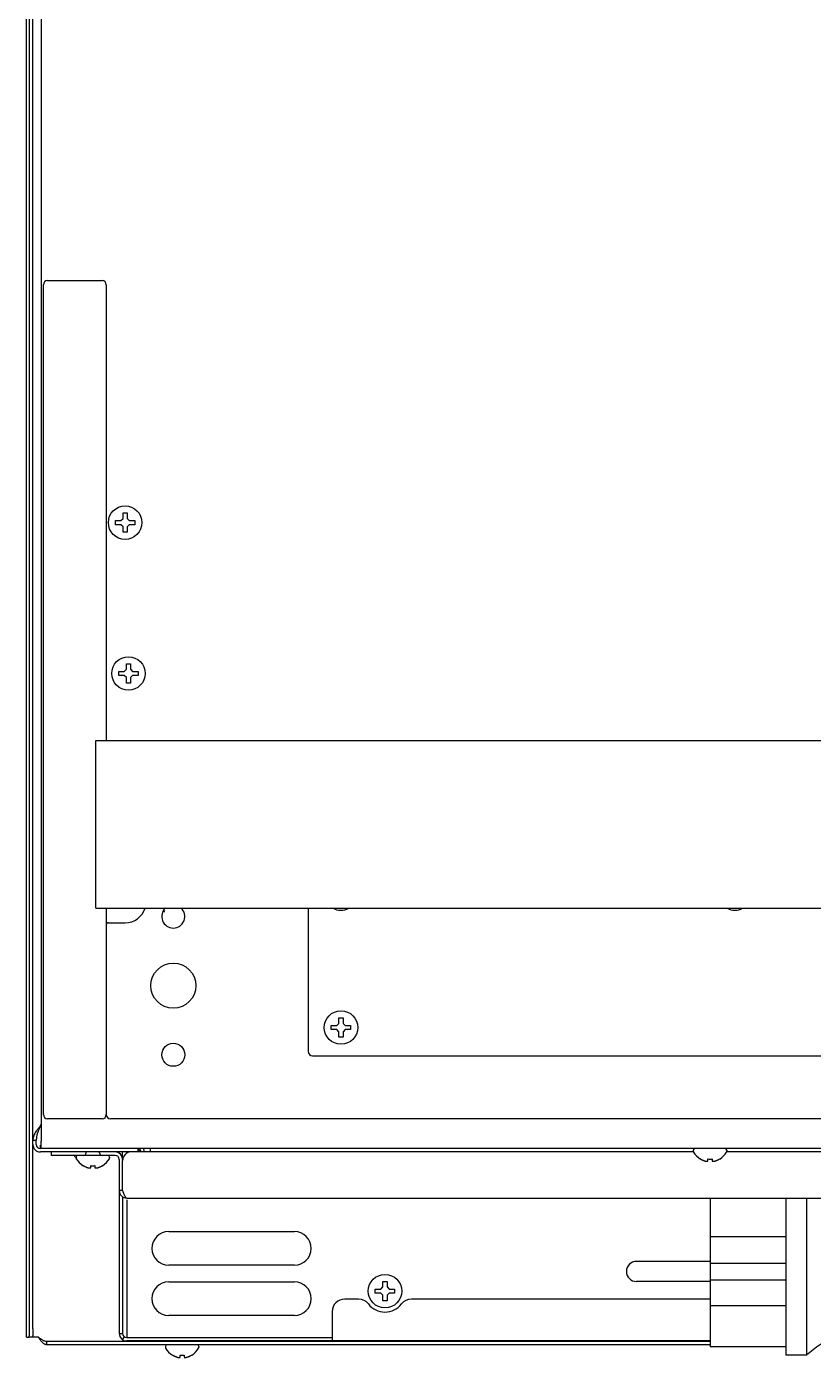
# Model space of a CAD drawing. Header units: millimetres. Extents: x -3169 to 1166, y -4146 to -91.
# Drawn here: x -755.4 to -567.7, y -980 to -662.4 of the extents above; entities that cross this region are included whole.
import ezdxf

# ---------------------------------------------------------------- set-up
doc = ezdxf.new("R2010")
doc.units = ezdxf.units.MM
doc.header["$LTSCALE"] = 23.1
doc.layers.get('0').update_dxf_attribs({"linetype": 'CONTINUOUS'})

msp = doc.modelspace()

# ---------------------------------------------------------------- linework, layer by layer
for p, q in [((-755.42, -975.16), (-755.42, -204.96)), ((-754.73, -973.16), (-754.73, -206.96)), ((-753.93, -973.16), (-753.93, -206.96)), ((-753.92, -929.16), (-753.92, -206.76)), ((-751.92, -207.56), (-751.92, -928.36)), ((-751.42, -922.01), (-751.42, -724.01)), ((-750.42, -723.01), (-737.42, -723.01)), ((-736.42, -724.01), (-736.42, -832.76)), ((-734.22, -781.26), (-734.22, -780.26)), ((-734.22, -780.26), (-732.92, -780.26)), ((-732.92, -780.26), (-732.42, -779.76)), ((-732.42, -779.76), (-732.42, -778.46)), ((-732.42, -778.46), (-731.42, -778.46)), ((-731.42, -778.46), (-731.42, -779.76)), ((-731.42, -779.76), (-730.92, -780.26)), ((-730.92, -780.26), (-729.62, -780.26)), ((-729.62, -780.26), (-729.62, -781.26)), ((-732.92, -781.26), (-734.22, -781.26)), ((-732.42, -781.76), (-732.92, -781.26)), ((-732.42, -783.06), (-732.42, -781.76)), ((-731.42, -783.06), (-732.42, -783.06)), ((-730.92, -781.26), (-731.42, -781.76)), ((-731.42, -781.76), (-731.42, -783.06)), ((-729.62, -781.26), (-730.92, -781.26)), ((-732.12, -816.26), (-731.62, -815.76)), ((-731.62, -814.46), (-730.62, -814.46)), ((-731.62, -815.76), (-731.62, -814.46)), ((-730.62, -814.46), (-730.62, -815.76)), ((-730.62, -815.76), (-730.12, -816.26)), ((-733.42, -816.26), (-732.12, -816.26)), ((-733.42, -817.26), (-733.42, -816.26)), ((-732.12, -817.26), (-733.42, -817.26)), ((-731.62, -817.76), (-732.12, -817.26)), ((-731.62, -819.06), (-731.62, -817.76)), ((-730.62, -819.06), (-731.62, -819.06)), ((-730.12, -817.26), (-730.62, -817.76)), ((-730.62, -817.76), (-730.62, -819.06)), ((-730.12, -816.26), (-728.82, -816.26)), ((-728.82, -817.26), (-730.12, -817.26)), ((-728.82, -816.26), (-728.82, -817.26)), ((-738.92, -832.76), (-233.92, -832.76)), ((-738.92, -872.76), (-738.92, -832.76)), ((-738.92, -872.76), (-233.92, -872.76)), ((-736.42, -872.76), (-736.42, -922.01)), ((-722.7, -873.74), (-722.45, -873.31)), ((-688.22, -872.76), (-688.22, -907.01)), ((-735.92, -876.26), (-731.92, -876.26)), ((-682.72, -900.76), (-681.42, -900.76)), ((-682.72, -901.76), (-682.72, -900.76)), ((-681.42, -901.76), (-682.72, -901.76)), ((-681.42, -900.76), (-680.92, -900.26)), ((-680.92, -902.26), (-681.42, -901.76)), ((-680.92, -898.96), (-679.92, -898.96)), ((-680.92, -900.26), (-680.92, -898.96)), ((-679.92, -898.96), (-679.92, -900.26)), ((-679.92, -900.26), (-679.42, -900.76)), ((-679.42, -901.76), (-679.92, -902.26)), ((-679.42, -900.76), (-678.12, -900.76)), ((-678.12, -901.76), (-679.42, -901.76)), ((-678.12, -900.76), (-678.12, -901.76)), ((-680.92, -903.56), (-680.92, -902.26)), ((-679.92, -903.56), (-680.92, -903.56)), ((-679.92, -902.26), (-679.92, -903.56)), ((-687.22, -908.01), (-285.62, -908.01)), ((-737.42, -923.01), (-750.42, -923.01)), ((-237.42, -923.01), (-735.42, -923.01)), ((-752.12, -924.7), (-751.92, -924.35)), ((-753.92, -928.16), (-753.12, -928.16)), ((-753.12, -929.16), (-753.12, -928.16)), ((-752.12, -929.36), (-751.92, -929.36)), ((-752.12, -930.16), (-752.12, -929.36)), ((-751.92, -930.16), (-752.12, -930.16)), ((-751.92, -930.16), (-751.92, -928.36)), ((-220.92, -930.16), (-751.92, -930.16)), ((-728.92, -930.16), (-728.92, -930.96)), ((-725.92, -930.16), (-725.92, -930.96)), ((-596.36, -930.96), (-752.12, -930.96)), ((-749.52, -931.76), (-749.52, -930.96)), ((-743.22, -931.76), (-749.52, -931.76)), ((-743.62, -932.16), (-743.62, -932.36)), ((-736.02, -931.76), (-743.22, -931.76)), ((-741.22, -931.16), (-741.22, -930.96)), ((-738.02, -931.16), (-738.02, -930.96)), ((-734.32, -931.76), (-736.02, -931.76)), ((-735.62, -932.16), (-735.62, -932.36)), ((-733.32, -931.27), (-733.32, -930.96)), ((-733.32, -932.76), (-733.32, -974.26)), ((-732.52, -932.76), (-732.52, -930.96)), ((-732.52, -940.16), (-732.52, -932.96)), ((-596.36, -930.56), (-596.36, -930.76)), ((-594.66, -932.64), (-594.66, -932.61)), ((-592.86, -933.16), (-592.86, -932.61)), ((-591.86, -932.61), (-591.86, -933.16)), ((-590.06, -932.61), (-590.06, -932.64)), ((-588.36, -930.56), (-588.36, -930.76)), ((-384.48, -930.96), (-588.36, -930.96)), ((-741.92, -934.24), (-741.92, -934.21)), ((-740.12, -934.76), (-740.12, -934.21)), ((-739.12, -934.21), (-739.12, -934.76)), ((-737.32, -934.21), (-737.32, -934.24)), ((-732.52, -940.16), (-733.32, -940.16)), ((-732.52, -941.62), (-732.52, -974.26)), ((-731.52, -941.96), (-241.32, -941.96)), ((-731.52, -942.38), (-731.52, -975.26)), ((-592.32, -941.96), (-592.32, -977.46)), ((-574.32, -941.96), (-574.32, -979.46)), ((-569.32, -941.96), (-569.32, -979.46)), ((-721.52, -949.96), (-691.52, -949.96)), ((-574.32, -951.22), (-592.32, -951.22)), ((-691.52, -957.96), (-721.52, -957.96)), ((-592.32, -957.06), (-609.92, -957.06)), ((-592.32, -957.46), (-574.32, -957.46)), ((-721.52, -961.96), (-691.52, -961.96)), ((-670.42, -961.86), (-669.42, -961.86)), ((-670.42, -963.16), (-670.42, -961.86)), ((-669.42, -961.86), (-669.42, -963.16)), ((-592.32, -961.86), (-609.92, -961.86)), ((-592.32, -961.46), (-574.32, -961.46)), ((-672.22, -963.66), (-670.92, -963.66)), ((-672.22, -964.66), (-672.22, -963.66)), ((-670.92, -964.66), (-672.22, -964.66)), ((-670.92, -963.66), (-670.42, -963.16)), ((-670.42, -965.16), (-670.92, -964.66)), ((-670.42, -966.46), (-670.42, -965.16)), ((-669.42, -963.16), (-668.92, -963.66)), ((-668.92, -964.66), (-669.42, -965.16)), ((-669.42, -965.16), (-669.42, -966.46)), ((-668.92, -963.66), (-667.62, -963.66)), ((-667.62, -964.66), (-668.92, -964.66)), ((-667.62, -963.66), (-667.62, -964.66)), ((-676.24, -966.06), (-679.52, -966.06)), ((-669.42, -966.46), (-670.42, -966.46)), ((-592.32, -966.06), (-663.59, -966.06)), ((-574.32, -967.71), (-592.32, -967.71)), ((-691.52, -969.96), (-721.52, -969.96)), ((-682.52, -969.06), (-682.52, -976.06)), ((-733.32, -974.26), (-732.52, -974.26)), ((-755.42, -975.16), (-754.83, -975.16)), ((-752.62, -975.16), (-754.83, -975.16)), ((-592.32, -976.16), (-750.62, -976.16)), ((-750.62, -976.96), (-750.62, -976.16)), ((-592.32, -976.96), (-750.62, -976.96)), ((-732.52, -975.76), (-732.07, -975.09)), ((-731.52, -975.26), (-682.52, -975.26)), ((-592.32, -976.06), (-731.52, -976.06)), ((-722.32, -977.36), (-722.32, -977.56)), ((-719.92, -976.16), (-719.92, -976.06)), ((-716.72, -976.16), (-716.72, -976.06)), ((-714.32, -977.36), (-714.32, -977.56)), ((-574.32, -977.46), (-592.32, -977.46)), ((-720.62, -979.44), (-720.62, -979.41)), ((-718.82, -979.96), (-718.82, -979.41)), ((-717.82, -979.41), (-717.82, -979.96)), ((-716.02, -979.41), (-716.02, -979.44)), ((-569.32, -979.46), (-574.32, -979.46))]:
    msp.add_line(p, q)
for centre, radius in [((-731.92, -780.76), 4), ((-731.12, -816.76), 4), ((-720.42, -891.26), 5.38), ((-680.42, -901.26), 4), ((-720.42, -907.76), 2.75), ((-669.92, -964.16), 4)]:
    msp.add_circle(centre, radius)
for centre, radius, start, end in [((-731.92, -871.26), 5, 270, 342.5228), ((-720.42, -874.76), 2.75, 132.5247, 47.4753), ((-680.42, -869.26), 4, 242.3617, 297.6383), ((-586.42, -869.26), 4, 242.3617, 297.6383), ((-752.12, -929.16), 1.8, 180, 270), ((-752.12, -929.16), 1, 180, 270), ((-728.92, -930.96), 0.8, 0, 90), ((-729.72, -931.76), 1.6, 30.0032, 60), ((-728.92, -930.96), 1.6, 0, 30.3471), ((-595.96, -930.56), 0.4, 90, 180), ((-588.76, -930.56), 0.4, 0, 90), ((-739.92, -929.34), 4.8, 210.3012, 219.2251), ((-743.22, -932.16), 0.4, 90, 180), ((-743.22, -932.36), 0.4, 180, 210.3012), ((-739.42, -930.14), 4.8, 210.3012, 238.6273), ((-741.82, -931.16), 0.6, 270, 0), ((-737.42, -931.16), 0.6, 180, 270), ((-739.82, -930.14), 4.8, 301.3727, 329.6988), ((-736.02, -932.16), 0.4, 0, 90), ((-736.02, -932.36), 0.4, 329.6988, 0), ((-734.32, -932.76), 1.8, 0, 90), ((-734.32, -932.76), 1, 0, 90), ((-730.52, -932.96), 2, 90, 180), ((-595.96, -930.76), 0.4, 180, 210.3012), ((-592.16, -928.54), 4.8, 210.3012, 238.6273), ((-592.17, -928.55), 4.75, 238.4659, 241.0313), ((-592.17, -928.56), 4.75, 241.0316, 241.9926), ((-592.17, -928.56), 4.75, 241.9926, 243.3187), ((-592.17, -928.56), 4.74, 243.3188, 244.4598), ((-592.18, -928.57), 4.74, 244.4598, 245.4278), ((-592.18, -928.57), 4.73, 245.4278, 246.6825), ((-592.18, -928.58), 4.73, 246.6826, 247.4526), ((-592.18, -928.58), 4.72, 247.4524, 248.9975), ((-592.19, -928.59), 4.72, 248.9977, 249.4819), ((-592.19, -928.6), 4.7, 249.4813, 251.5344), ((-592.2, -928.62), 4.68, 251.535, 252.6227), ((-592.2, -928.63), 4.67, 252.6228, 253.6051), ((-592.21, -928.66), 4.64, 253.6036, 255.6824), ((-593.1, -931.17), 2.01, 262.7259, 264.7415), ((-593.1, -931.19), 1.98, 264.7442, 265.3991), ((-593.11, -931.2), 1.97, 265.3984, 266.7833), ((-593.11, -931.21), 1.96, 266.7841, 267.6235), ((-593.11, -931.22), 1.96, 267.6234, 268.8455), ((-593.11, -931.22), 1.95, 268.8459, 269.8005), ((-593.11, -931.22), 1.95, 269.8006, 270.9258), ((-593.11, -931.22), 1.95, 270.9261, 271.9964), ((-593.11, -931.21), 1.96, 271.9964, 273.0228), ((-593.11, -931.2), 1.97, 273.0233, 274.286), ((-593.11, -931.19), 1.98, 274.2856, 275.1372), ((-593.11, -931.17), 2.01, 275.1401, 277.2744), ((-592.36, -928.86), 3.78, 262.3953, 277.6047), ((-591.6, -931.17), 2.01, 262.7256, 264.8598), ((-591.6, -931.19), 1.98, 264.8627, 265.7144), ((-591.61, -931.2), 1.97, 265.714, 266.9766), ((-591.61, -931.21), 1.96, 266.9771, 268.0037), ((-591.61, -931.22), 1.95, 268.0037, 269.0738), ((-591.61, -931.22), 1.95, 269.0741, 270.1995), ((-591.61, -931.22), 1.95, 270.1995, 271.1541), ((-591.61, -931.22), 1.95, 271.1545, 272.3767), ((-591.61, -931.21), 1.96, 272.3765, 273.2159), ((-591.61, -931.2), 1.97, 273.2167, 274.6016), ((-591.61, -931.19), 1.98, 274.6009, 275.2558), ((-591.61, -931.17), 2.01, 275.2585, 277.2741), ((-592.5, -928.66), 4.64, 284.3176, 286.3964), ((-592.51, -928.63), 4.67, 286.3949, 287.3772), ((-592.52, -928.62), 4.68, 287.3773, 288.465), ((-592.52, -928.6), 4.7, 288.4656, 290.5187), ((-592.53, -928.59), 4.72, 290.5181, 291.0023), ((-592.53, -928.58), 4.72, 291.0025, 292.5476), ((-592.53, -928.58), 4.73, 292.5474, 293.3174), ((-592.53, -928.57), 4.73, 293.3175, 294.5722), ((-592.54, -928.57), 4.74, 294.5722, 295.5402), ((-592.54, -928.56), 4.74, 295.5402, 296.6812), ((-592.54, -928.56), 4.75, 296.6813, 298.0074), ((-592.54, -928.56), 4.75, 298.0074, 298.9684), ((-592.54, -928.55), 4.75, 298.9687, 301.5341), ((-592.56, -928.54), 4.8, 301.3727, 329.6988), ((-588.76, -930.76), 0.4, 329.6988, 0), ((-739.43, -930.15), 4.75, 238.4659, 241.0313), ((-739.43, -930.16), 4.75, 241.0316, 241.9926), ((-739.43, -930.16), 4.75, 241.9926, 243.3187), ((-739.43, -930.16), 4.74, 243.3188, 244.4598), ((-739.44, -930.17), 4.74, 244.4598, 245.4278), ((-739.44, -930.17), 4.73, 245.4278, 246.6825), ((-739.44, -930.18), 4.73, 246.6826, 247.4526), ((-739.44, -930.18), 4.72, 247.4524, 248.9975), ((-739.45, -930.19), 4.72, 248.9977, 249.4819), ((-739.45, -930.2), 4.7, 249.4813, 251.5344), ((-739.46, -930.22), 4.68, 251.535, 252.6227), ((-739.46, -930.23), 4.67, 252.6228, 253.6051), ((-739.47, -930.26), 4.64, 253.6036, 255.6824), ((-740.36, -932.77), 2.01, 262.7259, 264.7415), ((-740.36, -932.79), 1.98, 264.7442, 265.3991), ((-740.37, -932.8), 1.97, 265.3984, 266.7833), ((-740.37, -932.81), 1.96, 266.7841, 267.6235), ((-740.37, -932.82), 1.96, 267.6234, 268.8455), ((-740.37, -932.82), 1.95, 268.8459, 269.8005), ((-740.37, -932.82), 1.95, 269.8006, 270.9258), ((-740.37, -932.82), 1.95, 270.9261, 271.9964), ((-740.37, -932.81), 1.96, 271.9964, 273.0228), ((-740.37, -932.8), 1.97, 273.0233, 274.286), ((-740.37, -932.79), 1.98, 274.2856, 275.1372), ((-740.37, -932.77), 2.01, 275.1401, 277.2744), ((-739.62, -930.46), 3.78, 262.3953, 277.6047), ((-738.86, -932.77), 2.01, 262.7256, 264.8598), ((-738.86, -932.79), 1.98, 264.8627, 265.7144), ((-738.87, -932.8), 1.97, 265.714, 266.9766), ((-738.87, -932.81), 1.96, 266.9771, 268.0037), ((-738.87, -932.82), 1.95, 268.0037, 269.0738), ((-738.87, -932.82), 1.95, 269.0741, 270.1995), ((-738.87, -932.82), 1.95, 270.1995, 271.1541), ((-738.87, -932.82), 1.95, 271.1545, 272.3767), ((-738.87, -932.81), 1.96, 272.3765, 273.2159), ((-738.87, -932.8), 1.97, 273.2167, 274.6016), ((-738.87, -932.79), 1.98, 274.6009, 275.2558), ((-738.87, -932.77), 2.01, 275.2585, 277.2741), ((-739.76, -930.26), 4.64, 284.3176, 286.3964), ((-739.77, -930.23), 4.67, 286.3949, 287.3772), ((-739.78, -930.22), 4.68, 287.3773, 288.465), ((-739.78, -930.2), 4.7, 288.4656, 290.5187), ((-739.79, -930.19), 4.72, 290.5181, 291.0023), ((-739.79, -930.18), 4.72, 291.0025, 292.5476), ((-739.79, -930.18), 4.73, 292.5474, 293.3174), ((-739.79, -930.17), 4.73, 293.3175, 294.5722), ((-739.8, -930.17), 4.74, 294.5722, 295.5402), ((-739.8, -930.16), 4.74, 295.5402, 296.6812), ((-739.8, -930.16), 4.75, 296.6813, 298.0074), ((-739.8, -930.16), 4.75, 298.0074, 298.9684), ((-739.8, -930.15), 4.75, 298.9687, 301.5341), ((-731.52, -940.16), 1.8, 180, 270), ((-721.52, -953.96), 4, 90, 270), ((-691.52, -953.96), 4, 270, 90), ((-609.92, -959.46), 2.4, 90, 270), ((-721.52, -965.96), 4, 90, 270), ((-691.52, -965.96), 4, 270, 90), ((-679.52, -969.06), 3, 90, 180), ((-676.24, -969.06), 3, 37.7705, 90), ((-669.92, -964.16), 5, 217.7705, 322.2295), ((-663.59, -969.06), 3, 90, 142.2295), ((-731.52, -974.26), 1.8, 180, 270), ((-731.52, -974.26), 1, 180, 270), ((-549.31, -1001.81), 30, 86.3215, 131.8388), ((-721.92, -977.36), 0.4, 90, 180), ((-721.92, -977.56), 0.4, 180, 210.3012), ((-718.12, -975.34), 4.8, 210.3012, 238.6273), ((-718.52, -975.34), 4.8, 301.3727, 329.6988), ((-714.72, -977.36), 0.4, 0, 90), ((-714.72, -977.56), 0.4, 329.6988, 0), ((-718.13, -975.35), 4.75, 238.4659, 241.0313), ((-718.13, -975.36), 4.75, 241.0316, 241.9926), ((-718.13, -975.36), 4.75, 241.9926, 243.3187), ((-718.13, -975.36), 4.74, 243.3188, 244.4598), ((-718.14, -975.37), 4.74, 244.4598, 245.4278), ((-718.14, -975.37), 4.73, 245.4278, 246.6825), ((-718.14, -975.38), 4.73, 246.6826, 247.4526), ((-718.14, -975.38), 4.72, 247.4524, 248.9975), ((-718.15, -975.39), 4.72, 248.9977, 249.4819), ((-718.15, -975.4), 4.7, 249.4813, 251.5344), ((-718.16, -975.42), 4.68, 251.535, 252.6227), ((-718.16, -975.43), 4.67, 252.6228, 253.6051), ((-718.17, -975.46), 4.64, 253.6036, 255.6824), ((-719.06, -977.97), 2.01, 262.7259, 264.7415), ((-719.06, -977.99), 1.98, 264.7442, 265.3991), ((-719.07, -978), 1.97, 265.3984, 266.7833), ((-719.07, -978.01), 1.96, 266.7841, 267.6235), ((-719.07, -978.02), 1.96, 267.6234, 268.8455), ((-719.07, -978.02), 1.95, 268.8459, 269.8005), ((-719.07, -978.02), 1.95, 269.8006, 270.9258), ((-719.07, -978.02), 1.95, 270.9261, 271.9964), ((-719.07, -978.01), 1.96, 271.9964, 273.0228), ((-719.07, -978), 1.97, 273.0233, 274.286), ((-719.07, -977.99), 1.98, 274.2856, 275.1372), ((-719.07, -977.97), 2.01, 275.1401, 277.2744), ((-718.32, -975.66), 3.78, 262.3953, 277.6047), ((-717.56, -977.97), 2.01, 262.7256, 264.8598), ((-717.56, -977.99), 1.98, 264.8627, 265.7144), ((-717.57, -978), 1.97, 265.714, 266.9766), ((-717.57, -978.01), 1.96, 266.9771, 268.0037), ((-717.57, -978.02), 1.95, 268.0037, 269.0738), ((-717.57, -978.02), 1.95, 269.0741, 270.1995), ((-717.57, -978.02), 1.95, 270.1995, 271.1541), ((-717.57, -978.02), 1.95, 271.1545, 272.3767), ((-717.57, -978.01), 1.96, 272.3765, 273.2159), ((-717.57, -978), 1.97, 273.2167, 274.6016), ((-717.57, -977.99), 1.98, 274.6009, 275.2558), ((-717.57, -977.97), 2.01, 275.2585, 277.2741), ((-718.46, -975.46), 4.64, 284.3176, 286.3964), ((-718.47, -975.43), 4.67, 286.3949, 287.3772), ((-718.48, -975.42), 4.68, 287.3773, 288.465), ((-718.48, -975.4), 4.7, 288.4656, 290.5187), ((-718.49, -975.39), 4.72, 290.5181, 291.0023), ((-718.49, -975.38), 4.72, 291.0025, 292.5476), ((-718.49, -975.38), 4.73, 292.5474, 293.3174), ((-718.49, -975.37), 4.73, 293.3175, 294.5722), ((-718.5, -975.37), 4.74, 294.5722, 295.5402), ((-718.5, -975.36), 4.74, 295.5402, 296.6812), ((-718.5, -975.36), 4.75, 296.6813, 298.0074), ((-718.5, -975.36), 4.75, 298.0074, 298.9684), ((-718.5, -975.35), 4.75, 298.9687, 301.5341)]:
    msp.add_arc(centre, radius, start, end)
for centre, major_axis, ratio, start_param, end_param in [((-750.42, -724.01), (0.707, -0.707), 0.999695, 2.356347, 3.926839), ((-737.42, -724.01), (0.707, 0.707), 0.999695, -0.785246, 0.785246), ((-735.92, -876.76), (0.354, -0.354), 0.998783, 2.356803, 3.926382), ((-687.22, -907.01), (-0.708, -0.708), 0.998783, -0.784789, 0.784789), ((-750.42, -922.01), (0.707, 0.707), 0.999695, -3.926839, -2.356347), ((-737.42, -922.01), (0.707, -0.707), 0.999695, -0.785246, 0.785246), ((-735.42, -922.01), (0.708, 0.708), 0.998783, -3.926382, -2.356803)]:
    msp.add_ellipse(centre, major_axis=major_axis, ratio=ratio, start_param=start_param, end_param=end_param)
for points, knots in [([(-753.12, -926), (-753.24, -926.17), (-753.46, -926.52), (-753.71, -927.06), (-753.88, -927.61), (-753.92, -927.98), (-753.92, -928.16)], [0, 0, 0, 0, 0.271512, 0.526784, 0.767673, 1, 1, 1, 1]), ([(-752.12, -924.7), (-752.25, -924.98), (-752.5, -925.55), (-752.84, -926.41), (-753.06, -927.28), (-753.12, -927.87), (-753.12, -928.16)], [0, 0, 0, 0, 0.260562, 0.515067, 0.760751, 1, 1, 1, 1]), ([(-752.12, -924.7), (-752.29, -924.91), (-752.64, -925.34), (-752.97, -925.78), (-753.12, -926)], [0, 0, 0, 0, 0.508405, 1, 1, 1, 1]), ([(-732.52, -940.16), (-732.46, -940.31), (-732.4, -940.5), (-732.32, -940.69), (-732.31, -940.74)], [0, 0, 0, 0, 0.754658, 1, 1, 1, 1]), ([(-732.31, -940.74), (-732.28, -940.81), (-732.19, -941.06), (-732.08, -941.3), (-731.99, -941.48)], [0, 0, 0, 0, 0.274106, 1, 1, 1, 1]), ([(-731.99, -941.48), (-731.96, -941.55), (-731.89, -941.67), (-731.75, -941.86), (-731.61, -941.96), (-731.52, -941.96)], [0, 0, 0, 0, 0.3393, 0.6157, 1, 1, 1, 1]), ([(-754.83, -975.16), (-754.83, -975.16), (-754.82, -975.15), (-754.81, -975.12), (-754.8, -975.07), (-754.79, -975), (-754.78, -974.92), (-754.77, -974.82), (-754.76, -974.7), (-754.75, -974.52), (-754.74, -974.26), (-754.73, -973.92), (-754.73, -973.55), (-754.73, -973.29), (-754.73, -973.16)], [0, 0, 0, 0, 0.007001, 0.022197, 0.046438, 0.079688, 0.121697, 0.172094, 0.230412, 0.296104, 0.447042, 0.619154, 0.805856, 1, 1, 1, 1]), ([(-753.93, -973.16), (-753.93, -973.29), (-753.93, -973.55), (-753.93, -973.92), (-753.94, -974.26), (-753.96, -974.52), (-753.97, -974.7), (-753.97, -974.82), (-753.98, -974.92), (-753.99, -975), (-754, -975.07), (-754.01, -975.12), (-754.02, -975.15), (-754.03, -975.16), (-754.03, -975.16)], [0, 0, 0, 0, 0.194144, 0.380846, 0.552958, 0.703896, 0.769588, 0.827906, 0.878303, 0.920312, 0.953562, 0.977803, 0.992999, 1, 1, 1, 1]), ([(-750.62, -976.16), (-750.7, -976.16), (-750.87, -976.15), (-751.21, -976.07), (-751.64, -975.87), (-752.13, -975.54), (-752.45, -975.29), (-752.62, -975.16)], [0, 0, 0, 0, 0.11008, 0.222644, 0.461899, 0.723572, 1, 1, 1, 1]), ([(-750.62, -976.96), (-750.7, -976.96), (-750.88, -976.94), (-751.13, -976.83), (-751.38, -976.66), (-751.63, -976.43), (-751.88, -976.16), (-752.21, -975.73), (-752.45, -975.39), (-752.62, -975.16)], [0, 0, 0, 0, 0.090824, 0.188052, 0.296116, 0.41688, 0.550033, 0.693687, 1, 1, 1, 1])]:
    msp.add_open_spline(points, degree=3, knots=knots)

doc.saveas('drawing.dxf')
